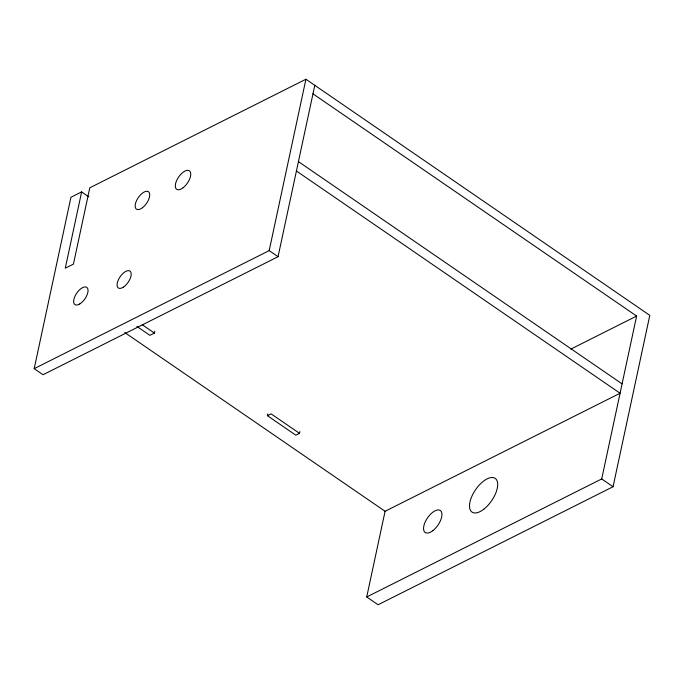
<?xml version="1.0" encoding="UTF-8"?>
<svg xmlns="http://www.w3.org/2000/svg" width="684" height="684" viewBox="0 0 684 684"><rect width="100%" height="100%" fill="white"/><g stroke="black" fill="none" stroke-linecap="round" stroke-linejoin="round"><path stroke-width="1.03" d="M314.794 85.32L278.055 256.697L43.066 374.738L34.2 368.65L70.939 197.274L81.635 191.896L88.886 196.881M81.635 191.896L65.279 268.205L73.436 264.109L89.792 187.801L305.928 79.233L649.8 315.35L613.061 486.726L378.072 604.767L366.718 596.97L385.083 511.281L620.08 393.249L296.428 171.009M136.868 326.413L149.882 335.348L154.404 333.074L154.798 331.244M34.2 368.65L269.188 250.618L305.928 79.233M299.874 431.595L299.498 433.348L295.83 435.195L267.418 415.684L267.795 413.931M366.718 596.97L601.706 478.937L636.624 316.059L312.973 93.828M267.418 415.684L271.095 413.846L299.498 433.348M570.866 349.088L636.624 316.059M298.438 161.629L622.089 383.861M269.188 250.618L278.055 256.697M601.706 478.937L613.061 486.726M142.263 324.729L154.404 333.074M124.753 332.527L385.083 511.281M142.554 207.662A10.585 5.036 -55.5 0 0 148.702 191.922A10.585 5.036 -55.5 0 0 136.082 201.703A10.585 5.036 -55.5 0 0 142.554 207.662M183.107 187.732A11.209 5.335 -55.5 0 0 189.682 171.043A11.209 5.335 -55.5 0 0 176.301 181.345A11.209 5.335 -55.5 0 0 183.107 187.732M79.729 303.97A10.465 4.985 -55.5 0 0 87.569 288.246A10.465 4.985 -55.5 0 0 75.223 295.702A10.465 4.985 -55.5 0 0 79.729 303.97M123.334 287.177A10.251 4.882 -55.5 0 0 130.61 271.77A10.251 4.882 -55.5 0 0 118.452 279.628A10.251 4.882 -55.5 0 0 123.334 287.177M483.733 509.264A20.469 9.747 -55.5 0 0 495.729 478.8A20.469 9.747 -55.5 0 0 471.31 497.619A20.469 9.747 -55.5 0 0 483.733 509.264M432.844 530.664A13.355 6.361 -55.5 0 0 440.667 510.786A13.355 6.361 -55.5 0 0 424.73 523.063A13.355 6.361 -55.5 0 0 432.844 530.664"/></g></svg>
